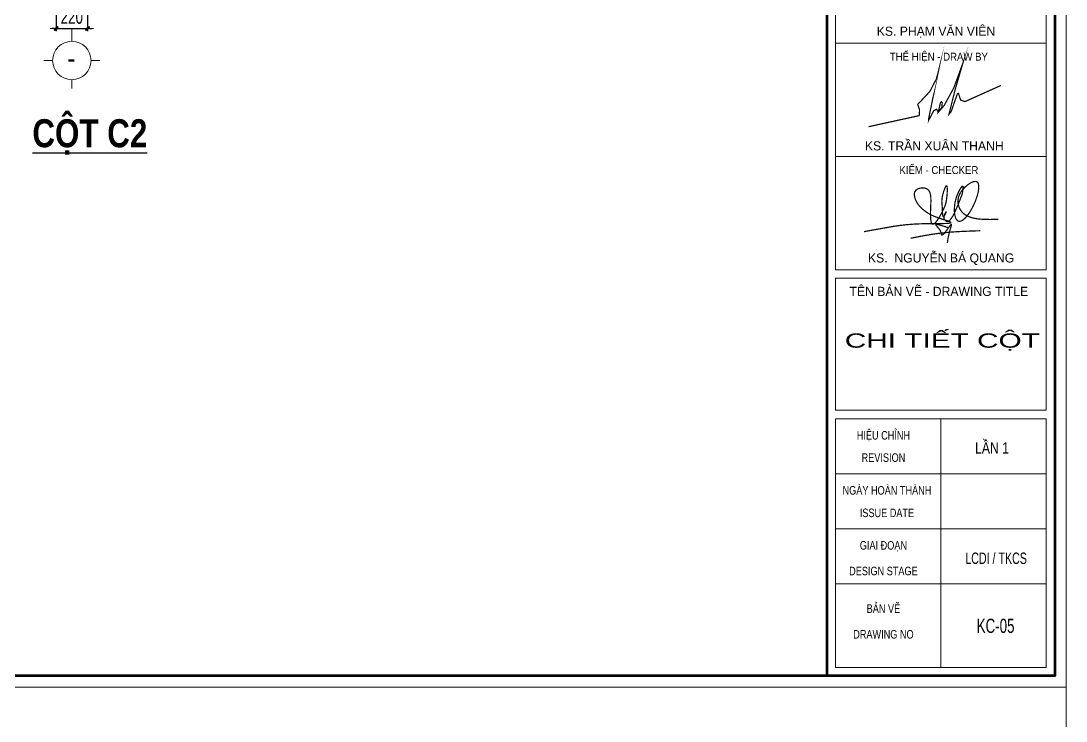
# Model space of a CAD drawing. Header units: millimetres. Extents: x -295047 to 29144, y -724756 to -246879.
# Drawn here: x -80047 to -72704, y -356723 to -351804 of the extents above; entities that cross this region are included whole.
import ezdxf
from ezdxf.enums import TextEntityAlignment as Align

# ---------------------------------------------------------------- set-up
doc = ezdxf.new("R2010")
doc.units = ezdxf.units.MM
doc.header["$MEASUREMENT"] = 0
doc.header["$PDMODE"] = 32
doc.linetypes.add('CENTERX2', pattern=[4, 2.5, -0.5, 0.5, -0.5])
doc.linetypes.add('DASHDOT', pattern=[1, 0.5, -0.25, 0, -0.25])
doc.layers.get('Defpoints').update_dxf_attribs({"color": 1})
for name, color, linetype, lineweight in [('Khungten_LCDI', 7, 'Continuous', 5), ('KICHTHUOC', 8, 'Continuous', 18), ('LC Dim', 8, 'Continuous', 18), ('LC ISO', 153, 'Continuous', 13), ('LC Net dam 1', 30, 'Continuous', 30), ('LC Net manh', 219, 'Continuous', 5), ('LC Net thay', 7, 'Continuous', 25), ('LC Net truc', 79, 'DASHDOT', 13), ('LC Text1', 3, 'Continuous', 20), ('LC Text2', 7, 'Continuous', 25)]:
    doc.layers.add(name, color=color, linetype=linetype, lineweight=lineweight)
doc.styles.add('HOATBIF', font='hoatbif.shx', dxfattribs={"width": 0.7})
doc.styles.add('Khungten', font='VHAVAN_1.TTF', dxfattribs={"width": 0.9, "height": 5000})
doc.styles.add('LC 1', font='VHAVANB_1.TTF')
doc.styles.add('LC3', font='VHARIALB_1.TTF', dxfattribs={"width": 0.8})
doc.styles.add('Title', font='VHBLACK_1.TTF', dxfattribs={"width": 0.8})
doc.styles.add('VNAVANTH', font='VHAVANB_1.TTF', dxfattribs={"width": 0.6})
doc.dimstyles.new('1-100(1-40)', dxfattribs={"dimscale": 40, "dimtxt": 2.5, "dimasz": 0.35, "dimexe": 0.5, "dimexo": 0, "dimgap": 0.8, "dimtad": 1, "dimdec": 0, "dimzin": 0, "dimdsep": 46, "dimtxsty": 'HOATBIF', "dimblk1": 'DOT', "dimblk2": 'DOT', "dimsah": 1, "dimcen": -1, "dimdle": 1, "dimclrd": 256, "dimclre": 256, "dimclrt": 4, "dimadec": 3, "dimazin": 2, "dimtfac": 0.333333, "dimtdec": 0, "dimtix": 1, "dimtmove": 2, "dimatfit": 3, "dimldrblk": 'DOT', "dimfxl": 1, "dimtvp": 0.833333, "dimtolj": 1, "dimtzin": 0, "dimarcsym": 0})

# ---------------------------------------------------------------- blocks, each defined once
blk = doc.blocks.new('DOT')
at = {"layer": 'LC Dim'}
blk.add_line((-3, 0), (3, 0), dxfattribs=at)
at = {"layer": 'LC Dim', "color": 4}
blk.add_line((-1, -1), (1, 1), dxfattribs=at)
blk.add_lwpolyline([(0.5, 1), (-1, -0.5), (-0.5, -1), (1, 0.5)], close=True, dxfattribs=at)
blk = doc.blocks.new('*D338')
at = {"layer": 'Defpoints', "color": 0, "ltscale": 2, "transparency": 16777216}
for p in [(-79799.1, -351434.2), (-79579.1, -351434.2), (-79579.1, -351856.7)]:
    blk.add_point(p, dxfattribs=at)
at = {"layer": 'LC Dim', "lineweight": -2, "ltscale": 2, "transparency": 16777216}
for p, q in [((-79799.1, -351434.2), (-79799.1, -351876.7)), ((-79579.1, -351434.2), (-79579.1, -351876.7)), ((-79813.1, -351856.7), (-79827.1, -351856.7)), ((-79799.1, -351856.7), (-79579.1, -351856.7)), ((-79565.1, -351856.7), (-79551.1, -351856.7))]:
    blk.add_line(p, q, dxfattribs=at)
at = {"layer": 'LC Dim', "lineweight": -2, "ltscale": 2, "transparency": 16777216, "xscale": 14, "yscale": 14, "zscale": 14}
blk.add_blockref('DOT', (-79799.1, -351856.7), dxfattribs=at)
at = {"layer": 'LC Dim', "lineweight": -2, "ltscale": 2, "transparency": 16777216, "xscale": 14, "yscale": 14, "zscale": 14, "rotation": 180}
blk.add_blockref('DOT', (-79579.1, -351856.7), dxfattribs=at)
at = {"layer": 'LC Dim', "color": 4, "ltscale": 2, "transparency": 16777216, "insert": (-79689.1, -351774.7), "char_height": 100, "attachment_point": 5, "style": 'HOATBIF'}
blk.add_mtext('\\A1;220', dxfattribs=at)
blk = doc.blocks.new('TTRUC')
at = {"layer": 'LC ISO'}
for p, q in [((0, 6.95), (0, 10.13)), ((-6.95, 0), (-10.13, 0)), ((6.95, 0), (10.13, 0)), ((0, -6.95), (0, -10.13))]:
    blk.add_line(p, q, dxfattribs=at)
at = {"layer": 'LC Net manh'}
blk.add_circle((0, 0), 6.95, dxfattribs=at)
blk = doc.blocks.new('NGUYEN BA QUANG')
at = {"layer": 'LC ISO', "const_width": 54}
for points in [[(906, 1114, 0.006821), (929, 1272, 0.011774), (937, 1340, 0.026266), (938, 1394, 0.052103), (935, 1423, 0.076783), (930, 1436, 0.163971), (923, 1442, 0.170042), (914, 1442, 0.080479), (902, 1436, 0.05585), (881, 1417, 0.031056), (847, 1375, 0.025203), (791, 1286, 0.116129), (556, 476, 0.061974), (575, 166, 0.045365), (610, 47, 0.070676), (660, -41, 0.091415), (710, -86, 0.146905), (783, -104, 0.068448), (833, -95, 0.049636), (885, -72, 0.053986), (978, -6, 0.029209), (1056, 69, 0.021304), (1134, 162, 0.025491), (1250, 329, 0.068873), (1561, 1027, 0.01773), (1596, 1171, 0.037697), (1624, 1368, 0.029037), (1623, 1453, 0.04288), (1613, 1525, 0.066726), (1590, 1583, 0.100495), (1556, 1623, 0.111871), (1508, 1644, 0.054631), (1469, 1647, 0.041179), (1426, 1643, 0.04561), (1355, 1623, 0.04967), (1225, 1558, 0.109429), (829, 1164, 0.05047), (753, 1012, 0.368126), (1079, 156, 0.040655), (1223, 90, 0.031441), (1383, 42, 0.023503), (1557, 9, 0.017084), (1742, -10, 0.011936), (1936, -19, 0.009133), (2206, -21, 0.002915), (2480, -16)], [(-3416, -557, -0.001023), (-2231, -345, -0.008385), (-1869, -289, -0.026114), (-905, -212, -0.007166), (-491, -205, 0.001773), (-49, -203, 0.009736), (200, -197, 0.025773), (331, -186, 0.054465), (383, -173, 0.09183), (397, -166, 0.386262), (399, -152, 0.129793), (379, -135, 0.036801), (321, -108, 0.016128), (184, -59, -0.006736), (-183, 62, -0.023924), (-416, 154, -0.046785), (-684, 310, -0.041509), (-918, 503, -0.092678), (-1136, 813, -0.077778), (-1199, 1035, -0.070106), (-1196, 1141, -0.201572), (-1106, 1286, -0.091887), (-982, 1343, -0.118851), (-732, 1351, -0.227561), (-543, 1208, -0.055716), (-508, 1121, -0.035741), (-487, 1019, -0.022757), (-478, 904, -0.018678), (-477, 714, 0.005361), (-493, 294, 0.022501), (-487, 25, 0.024956), (-474, -85, 0.051878), (-451, -169, 0.084004), (-427, -209, 0.302699), (-372, -224, 0.091028), (-331, -204, 0.045769), (-285, -164, 0.031407), (-218, -87, 0.026473), (-114, 66, 0.038878), (124, 530, 0.063388), (207, 831, 0.030377), (243, 1236, 0.019395), (241, 1350, 0.050857), (231, 1429, 0.089259), (221, 1451, 0.446193), (202, 1454, 0.08967), (185, 1438, 0.048315), (156, 1388, 0.024568), (114, 1288, 0.037087), (24, 971, 0.06811), (7, 722, 0.007404), (19, 571, -0.009821), (27, 442, 0.013775), (38, 214, 0.023991), (46, 154, 0.068642), (58, 113, 0.168495), (71, 99, 0.190472), (82, 99, 0.135753), (102, 116, 0.042547), (133, 165, 0.037247), (185, 280, 0.083462), (192, 310, 0.752396), (189, 311, 0.077103), (170, 286, 0.067778), (106, 135, 0.079642), (97, 52, 0.07615), (107, 12, 0.090818), (168, -77, 0.162992), (233, -111, 0.134535), (287, -101, 0.046135), (315, -85, 0.0589), (372, -33, 0.033446), (431, 44, 0.020493), (492, 142, 0.018931), (584, 325, 0.012315), (712, 617, 0.006262), (906, 1114)], [(274, -380, 0.002584), (99, -322, 0.004829), (-9, -289, 0.009549), (-104, -262, 0.02019), (-180, -245, 0.020391), (-210, -242, 0.037792), (-233, -241, 0.083891), (-249, -244, 0.129866), (-256, -250, 0.170647), (-258, -257, 0.074142), (-257, -264, 0.04333), (-253, -271, 0.038982), (-240, -290, 0.018381), (-209, -327, -0.006145), (-155, -388, -0.017161), (-112, -442, -0.029179), (-72, -502, -0.056277), (-39, -577, -0.025416), (-31, -610, -0.003247), (-24, -652, 0.033316), (-18, -677, 0.055631), (-12, -689, 0.087521), (-5, -698, 0.15828), (8, -703, 0.07777), (18, -702, 0.051495), (30, -698, 0.04838), (50, -685, 0.02792), (72, -667, 0.021215), (104, -635, 0.012757), (138, -596, 0.011354), (192, -528, 0.005945), (265, -430, -0.007904), (360, -301, -0.011483), (384, -270, -0.027823), (404, -249, -0.066961), (415, -240, -0.123545), (420, -238, -0.248584), (424, -240, -0.12084), (426, -246, -0.064597), (426, -260, -0.027008), (421, -289, -0.011306), (411, -326, -0.007085), (384, -419, 0.007773), (340, -569, 0.03162), (266, -923, 0.004795), (248, -1055)], [(-1368, -847, -0.004051), (-800, -737, -0.026384), (342, -582, -0.006339), (726, -556, -0.004215), (1111, -537, -0.002629), (1689, -517)]]:
    blk.add_lwpolyline(points, format="xyb", dxfattribs=at)
blk = doc.blocks.new('lcdi KC')
at = {"layer": 'Defpoints', "lineweight": 0}
blk.add_lwpolyline([(-1200, -14850), (-1200, 14850), (40800, 14850), (40800, -14850)], close=True, dxfattribs=at)
at = {"layer": 'Khungten_LCDI', "color": 5, "lineweight": 60}
blk.add_line((36600, 14650), (36600, -14650), dxfattribs=at)
at = {"layer": 'Khungten_LCDI', "color": 5, "lineweight": 25}
blk.add_line((40600, -14650), (40600, 14650), dxfattribs=at)
at = {"layer": 'Khungten_LCDI', "color": 9, "lineweight": 15}
for p, q in [((38600, -10133.4), (38600, -14500)), ((40450, -11100), (36750, -11100)), ((40450, -12066.7), (36750, -12066.7)), ((40450, -13033.3), (36750, -13033.3))]:
    blk.add_line(p, q, dxfattribs=at)
at = {"layer": 'Khungten_LCDI', "color": 5, "lineweight": 60}
blk.add_lwpolyline([(0, -14650), (0, 14650), (40600, 14650), (40600, -14650)], close=True, dxfattribs=at)
at = {"layer": 'Khungten_LCDI', "color": 9, "lineweight": 15}
for points in [[(36750, -1521.9), (40450, -1521.9), (40450, -3535.5), (36750, -3535.5)], [(36750, -5526.4), (40450, -5526.4), (40450, -3535.5), (36750, -3535.5)], [(36750, -7517.3), (40450, -7517.3), (40450, -5526.4), (36750, -5526.4)], [(36750, -9983.4), (40450, -9983.4), (40450, -7667.3), (36750, -7667.3)], [(36750, -14500), (40450, -14500), (40450, -10133.4), (36750, -10133.4)]]:
    blk.add_lwpolyline(points, close=True, dxfattribs=at)
at = {"layer": 'LC ISO', "const_width": 21.6}
for points in [[(38222.9, -4809.9), (38225.2, -4705.6), (38193.8, -4613.8), (38407, -4386.4), (38523.8, -4160.7), (38558.7, -4023.6), (38386, -4862.2), (38384, -4897.8), (38424.1, -4821.6), (38475.4, -4724.4), (38525, -4698.5), (38553, -4752.3), (38615.8, -4664.1), (38625.2, -4581.2), (38611.2, -4565.5), (38594.2, -4580.7), (38553, -4752.3), (38659, -4632.2), (38828.4, -4321.7), (38987.1, -3888.2), (38849.7, -4359), (38748.8, -4764.1), (38743.8, -4784.4), (38780.6, -4740.5), (38890.8, -4426.6), (38910.2, -4420.4), (38947.2, -4536.3), (39023.4, -4563.8), (39655.2, -4280.9)], [(37332.9, -5004.5), (38222.9, -4809.9)]]:
    blk.add_lwpolyline(points, dxfattribs=at)
at = {"layer": 'LC Net dam 1', "xscale": 0.4, "yscale": 0.4, "zscale": 0.4}
blk.add_blockref('NGUYEN BA QUANG', (38615.8, -6625.3), dxfattribs=at)
at = {"color": 7}
for s, style, p in [('ks. PH¹M V¡N VI£N', 'VNAVANTH', (38514.7, -3407.8)), ('ks. TRÇN XU¢N THANH ', 'VNAVANTH', (38514.7, -5421.4)), ('ks.  NGUYÔN B¸ QUANG', 'VNAVANTH', (38604.8, -7389.6)), ('tªn b¶n vÏ - drawing title', 'Khungten', (38565.6, -7977.2))]:
    blk.add_text(s, height=160, dxfattribs=dict(at, style=style)).set_placement(p, align=Align.CENTER)
for s, height, style, width, p in [('thÓ hiÖn - draw by', 140, 'Khungten', 0.9, (38565.6, -3845.4)), ('kiÓm - checker', 140, 'Khungten', 0.9, (38565.6, -5836.3)), ('hiÖu chØnh', 150, 'Khungten', 0.8, (37591.7, -10499.4)), ('revision', 150, 'Khungten', 0.8, (37591.7, -10891)), ('ngµy hoµn thµnh', 150, 'Khungten', 0.8, (37654, -11466.1)), ('issue date', 150, 'Khungten', 0.8, (37654, -11861.5)), ('giai ®o¹n', 150, 'Khungten', 0.8, (37591.7, -12432.7)), ('lcdi / tkcs', 200, 'Title', 0.7, (39570.6, -12684.1)), ('design stage', 150, 'Khungten', 0.8, (37591.7, -12883.2)), ('b¶n vÏ', 150, 'Khungten', 0.8, (37591.7, -13543.7)), ('drawing nO', 150, 'Khungten', 0.8, (37591.7, -13994.2))]:
    blk.add_text(s, height=height, dxfattribs=dict(at, style=style, width=width)).set_placement(p, align=Align.CENTER)
at = {"color": 7, "style": 'Khungten', "width": 0.8}
for tag, p in [('REVISION', (39498.8, -10746.3)), ('NGAYHT', (39546.1, -11609.4))]:
    blk.add_attdef(tag, text='', height=200, dxfattribs=at).set_placement(p, align=Align.CENTER)
at = {"layer": 'LC Text1', "style": 'Title', "width": 1.485915}
for tag, p, p2 in [('TENBANVE1', (36912.7, -8885.8), (40339.1, -8885.8)), ('TENBANVE2', (36912.7, -9562.5), (40339.1, -9562.5))]:
    blk.add_attdef(tag, text='', height=250, dxfattribs=at).set_placement(p, p2, align=Align.FIT)
at = {"layer": 'LC Text1', "style": 'Title', "width": 0.7}
blk.add_attdef('SOBANVE', text='', height=250, dxfattribs=at).set_placement((39562, -13896.2), align=Align.CENTER)
blk = doc.blocks.new('TIEUDE1')
at = {"layer": 'LC Text2', "color": 7, "style": 'LC 1'}
blk.add_attdef('TIªU§Ò', text='', height=5, dxfattribs=at).set_placement((0, 0), align=Align.BOTTOM_CENTER)
blk.add_attdef('TL', text='', height=3, dxfattribs=at).set_placement((0, -2), align=Align.TOP_CENTER)

msp = doc.modelspace()

# ---------------------------------------------------------------- linework, layer by layer
at = {"layer": 'LC Net truc', "linetype": 'CENTERX2', "ltscale": 100}
msp.add_line((-79689.1, -351856.7), (-79689.1, -351885.6), dxfattribs=at)

# ---------------------------------------------------------------- block references
at = {"layer": 'KICHTHUOC', "xscale": 19.39036266761832, "yscale": 19.39036266761832, "zscale": 19.39036266761832}
msp.add_blockref('TTRUC', (-79689.1, -352082.1), dxfattribs=at)
at = {"layer": 'LC Net thay'}
ref = msp.add_blockref('lcdi KC', (-89024.2, -350545.3), dxfattribs=dict(at, xscale=0.3999999999995694, yscale=0.3999999999995694, zscale=0.3999999999995694))
ref.add_attrib('REVISION', 'lÇn 1', dxfattribs={"layer": 'LC Text1', "height": 80, "style": 'Khungten', "width": 0.8}).set_placement((-73224.7, -354843.8), align=Align.CENTER)
ref.add_attrib('SOBANVE', 'KC-05', dxfattribs={"layer": 'LC Text1', "height": 100, "style": 'Title', "width": 0.7}).set_placement((-73199.4, -356103.7), align=Align.CENTER)
ref.add_attrib('TENBANVE1', 'CHI TIÕT CéT', dxfattribs={"layer": 'LC Text1', "height": 100, "style": 'Title', "width": 1.383161}).set_placement((-74259.2, -354099.6), (-72888.6, -354099.6), align=Align.FIT)
at = {"layer": 'LC Net thay', "xscale": 0.8, "yscale": 0.8, "zscale": 0.8}
msp.add_blockref('lcdi KC', (-71744.2, -356485.3), dxfattribs=at)
at = {"layer": 'LC Text2'}
ref = msp.add_blockref('TIEUDE1', (-79562.8, -352750.8), dxfattribs=dict(at, xscale=40, yscale=40, zscale=40))
ref.add_attrib('TIªU§Ò', '%%UCéT C2', dxfattribs={"color": 7, "height": 196.98, "style": 'LC3', "width": 0.8}).set_placement((-79562.8, -352750.8), align=Align.BOTTOM_CENTER)

# ---------------------------------------------------------------- texts
at = {"layer": 'LC Text1', "ltscale": 0.2, "style": 'LC 1', "width": 0.9}
msp.add_text('-', height=150, dxfattribs=at).set_placement((-79692.7, -352184.8), align=Align.BOTTOM_CENTER)

# ---------------------------------------------------------------- dimensions: what is measured, and where the dimension line sits
at = {"layer": 'LC Dim', "ltscale": 2}
dim = msp.add_linear_dim(base=(-79579.1, -351856.7), p1=(-79799.1, -351434.2), p2=(-79579.1, -351434.2), dimstyle='1-100(1-40)', dxfattribs=at)
dim.commit()
dim.dimension.update_dxf_attribs({"geometry": '*D338', "text_midpoint": (-79689.1, -351774.7)})

doc.saveas('drawing.dxf')
